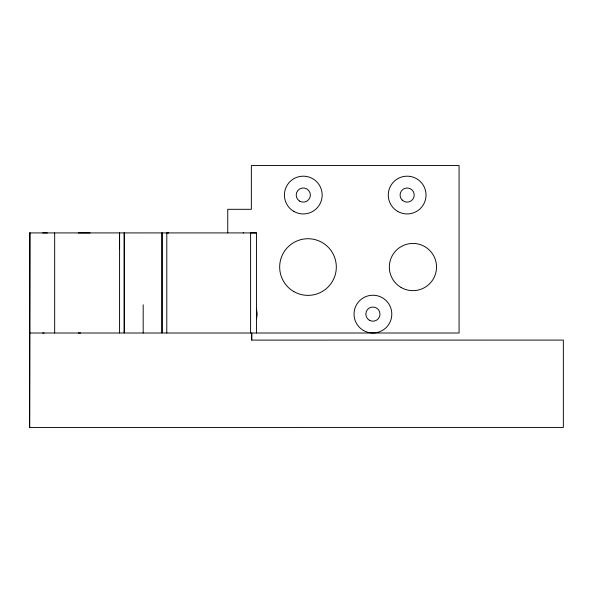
<?xml version="1.0" encoding="UTF-8"?>
<svg xmlns="http://www.w3.org/2000/svg" width="593" height="593" viewBox="0 0 593 593"><rect width="100%" height="100%" fill="white"/><g stroke="black" fill="none" stroke-linecap="round" stroke-linejoin="round"><path stroke-width="0.89" d="M29.65 427.442L29.88 232.916L29.65 427.442L563.35 427.434L563.35 340.085L251.714 340.1L251.714 333.014L251.721 340.1M119.578 333.007L119.586 232.908L119.586 249.112M256.458 319.338L257.243 314.12L256.458 308.894M29.65 333.007L459.078 333.007L459.078 165.558L251.358 165.558L251.358 209.307L227.749 209.307L227.756 232.908M29.694 232.923L256.502 232.916L256.502 333.007M42.659 232.908L47.344 232.916M78.328 232.916L90.106 232.916M168.738 232.916L166.796 232.916L166.796 333.007M243.182 232.908L243.671 232.908M42.659 333.007L44.112 333.007M78.313 333.007L80.596 333.007M256.502 232.916L250.602 232.908L250.602 333.007M143.18 304.809L143.18 333.007M54.667 232.908L54.667 333.007M124.241 232.908L124.241 332.992L124.248 232.908M162.015 232.908L162.008 332.992L162.022 232.908M293.831 291.578A28.331 28.331 0 0 0 336.32 267.043A28.331 28.331 0 0 0 293.831 242.515A28.331 28.331 0 0 0 293.831 291.578M369.372 320.25A7.079 7.079 0 0 0 379.994 314.12A7.079 7.079 0 0 0 369.372 307.982A7.079 7.079 0 0 0 369.372 320.25M363.472 330.471A18.887 18.887 0 0 0 391.803 314.12A18.887 18.887 0 0 0 363.472 297.76A18.887 18.887 0 0 0 363.472 330.471M401.127 287.486A23.609 23.609 0 0 0 436.537 267.043A23.609 23.609 0 0 0 401.127 246.599A23.609 23.609 0 0 0 401.127 287.486M293.846 211.412A18.887 18.887 0 0 0 322.169 195.053A18.887 18.887 0 0 0 293.846 178.701A18.887 18.887 0 0 0 293.846 211.412M397.71 211.412A18.887 18.887 0 0 0 426.033 195.06A18.887 18.887 0 0 0 397.71 178.701A18.887 18.887 0 0 0 397.71 211.412M402.143 200.063A7.079 7.079 0 0 0 413.988 196.891A7.079 7.079 0 0 0 405.315 188.218A7.079 7.079 0 0 0 402.143 200.063M299.747 201.19A7.079 7.079 0 0 0 310.369 195.053A7.079 7.079 0 0 0 299.747 188.922A7.079 7.079 0 0 0 299.747 201.19"/></g></svg>
